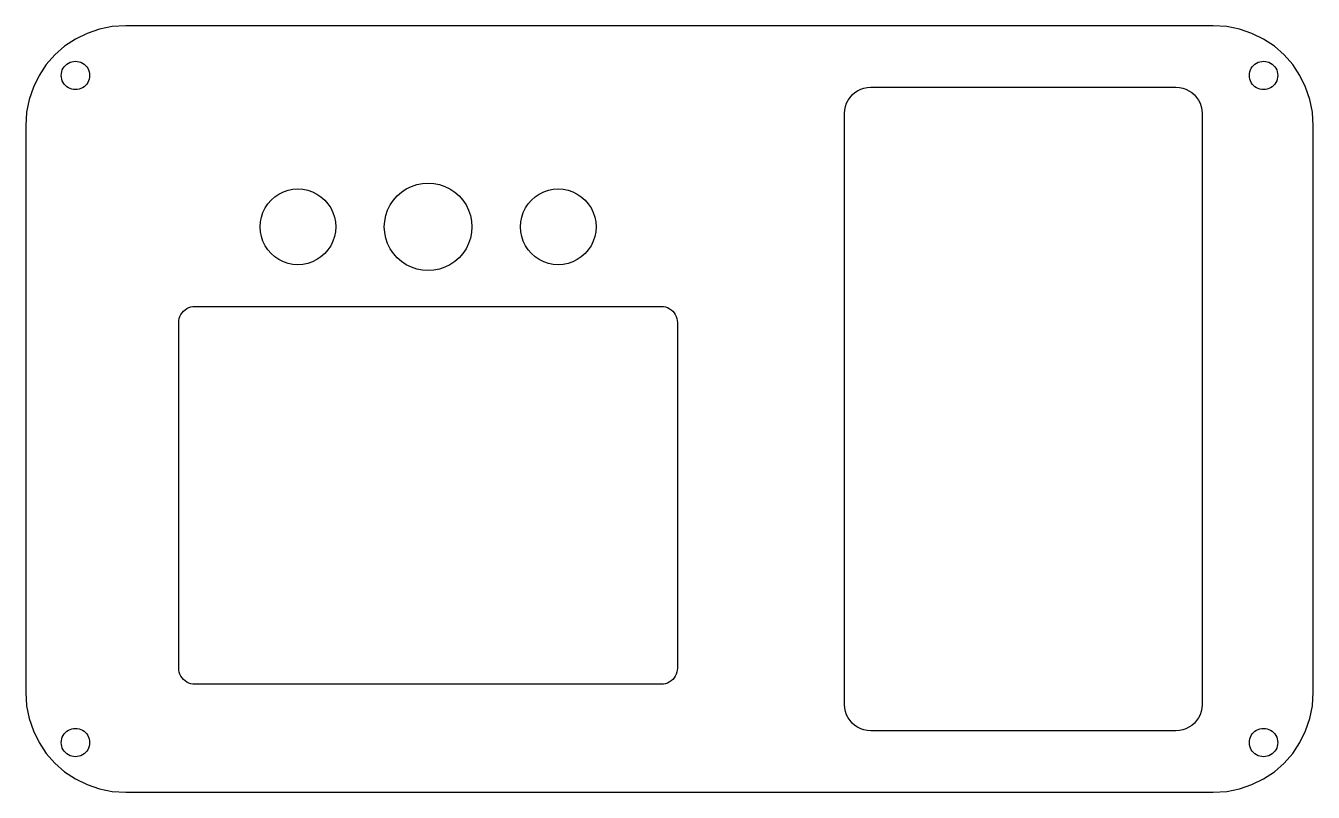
# Model space of a CAD drawing. Extents: x 2 to 110, y 2 to 66.
import ezdxf

# ---------------------------------------------------------------- set-up
doc = ezdxf.new("R2010")
doc.units = 0
doc.layers.get('0').update_dxf_attribs({"linetype": 'CONTINUOUS'})

msp = doc.modelspace()

# ---------------------------------------------------------------- linework, layer by layer
for points in [[(101.948, 1.6), (103.096, 1.67527), (104.173, 1.88954), (105.213, 2.24258), (106.198, 2.72836), (107.112, 3.33856), (107.937, 4.06273), (108.661, 4.88849), (109.272, 5.80172), (109.757, 6.78677), (110.11, 7.82681), (110.325, 8.90403), (110.4, 10.0524), (110.4, 57.9476), (110.325, 59.096), (110.11, 60.1732), (109.757, 61.2132), (109.272, 62.1983), (108.661, 63.1115), (107.937, 63.9373), (107.112, 64.6614), (106.198, 65.2716), (105.213, 65.7574), (104.173, 66.1105), (103.096, 66.3247), (101.948, 66.4), (10.0524, 66.4), (8.90403, 66.3247), (7.82681, 66.1105), (6.78677, 65.7574), (5.80172, 65.2716), (4.88849, 64.6614), (4.06273, 63.9373), (3.33856, 63.1115), (2.72836, 62.1983), (2.24258, 61.2132), (1.88954, 60.1732), (1.67527, 59.096), (1.6, 57.9476), (1.6, 10.0524), (1.67527, 8.90403), (1.88954, 7.82681), (2.24258, 6.78677), (2.72836, 5.80172), (3.33856, 4.88849), (4.06273, 4.06273), (4.88849, 3.33856), (5.80172, 2.72836), (6.78677, 2.24258), (7.82681, 1.88954), (8.90403, 1.67527), (10.0524, 1.6)], [(5.64337, 61.0103), (5.48942, 61.0409), (5.34078, 61.0913), (5.2, 61.1608), (5.06949, 61.248), (4.95147, 61.3515), (4.84798, 61.4695), (4.76077, 61.6), (4.69134, 61.7408), (4.64089, 61.8894), (4.61027, 62.0434), (4.6, 62.2), (4.61027, 62.3566), (4.64089, 62.5106), (4.69134, 62.6592), (4.76077, 62.8), (4.84798, 62.9305), (4.95147, 63.0485), (5.06949, 63.152), (5.2, 63.2392), (5.34078, 63.3087), (5.48942, 63.3591), (5.64337, 63.3897), (5.8, 63.4), (5.95663, 63.3897), (6.11058, 63.3591), (6.25922, 63.3087), (6.4, 63.2392), (6.53051, 63.152), (6.64853, 63.0485), (6.75202, 62.9305), (6.83923, 62.8), (6.90866, 62.6592), (6.95911, 62.5106), (6.98973, 62.3566), (7, 62.2), (6.98973, 62.0434), (6.95911, 61.8894), (6.90866, 61.7408), (6.83923, 61.6), (6.75202, 61.4695), (6.64853, 61.3515), (6.53051, 61.248), (6.4, 61.1608), (6.25922, 61.0913), (6.11058, 61.0409), (5.95663, 61.0103), (5.8, 61)], [(106.043, 61.0103), (105.889, 61.0409), (105.741, 61.0913), (105.6, 61.1608), (105.469, 61.248), (105.351, 61.3515), (105.248, 61.4695), (105.161, 61.6), (105.091, 61.7408), (105.041, 61.8894), (105.01, 62.0434), (105, 62.2), (105.01, 62.3566), (105.041, 62.5106), (105.091, 62.6592), (105.161, 62.8), (105.248, 62.9305), (105.351, 63.0485), (105.469, 63.152), (105.6, 63.2392), (105.741, 63.3087), (105.889, 63.3591), (106.043, 63.3897), (106.2, 63.4), (106.357, 63.3897), (106.511, 63.3591), (106.659, 63.3087), (106.8, 63.2392), (106.931, 63.152), (107.049, 63.0485), (107.152, 62.9305), (107.239, 62.8), (107.309, 62.6592), (107.359, 62.5106), (107.39, 62.3566), (107.4, 62.2), (107.39, 62.0434), (107.359, 61.8894), (107.309, 61.7408), (107.239, 61.6), (107.152, 61.4695), (107.049, 61.3515), (106.931, 61.248), (106.8, 61.1608), (106.659, 61.0913), (106.511, 61.0409), (106.357, 61.0103), (106.2, 61)], [(73.0262, 6.8), (72.7131, 6.82052), (72.431, 6.87662), (72.1588, 6.96905), (71.9009, 7.09623), (71.6618, 7.25598), (71.4456, 7.44558), (71.256, 7.66177), (71.0962, 7.90086), (70.9691, 8.15875), (70.8766, 8.43104), (70.8205, 8.71307), (70.8, 9.02619), (70.8, 58.9738), (70.8205, 59.2869), (70.8766, 59.569), (70.9691, 59.8412), (71.0962, 60.0991), (71.256, 60.3382), (71.4456, 60.5544), (71.6618, 60.744), (71.9009, 60.9038), (72.1588, 61.0309), (72.431, 61.1234), (72.7131, 61.1795), (73.0262, 61.2), (98.7738, 61.2), (99.0869, 61.1795), (99.369, 61.1234), (99.6412, 61.0309), (99.8991, 60.9038), (100.138, 60.744), (100.354, 60.5544), (100.544, 60.3382), (100.704, 60.0991), (100.831, 59.8412), (100.923, 59.569), (100.979, 59.2869), (101, 58.9738), (101, 9.02619), (100.979, 8.71307), (100.923, 8.43104), (100.831, 8.15875), (100.704, 7.90086), (100.544, 7.66177), (100.354, 7.44558), (100.138, 7.25598), (99.8991, 7.09623), (99.6412, 6.96905), (99.369, 6.87662), (99.0869, 6.82052), (98.7738, 6.8)], [(24.1823, 46.2274), (23.7718, 46.309), (23.3754, 46.4436), (23, 46.6287), (22.652, 46.8613), (22.3373, 47.1373), (22.0613, 47.452), (21.8287, 47.8), (21.6436, 48.1754), (21.509, 48.5718), (21.4274, 48.9823), (21.4, 49.4), (21.4274, 49.8177), (21.509, 50.2282), (21.6436, 50.6246), (21.8287, 51), (22.0613, 51.348), (22.3373, 51.6627), (22.652, 51.9387), (23, 52.1713), (23.3754, 52.3564), (23.7718, 52.491), (24.1823, 52.5726), (24.6, 52.6), (25.0177, 52.5726), (25.4282, 52.491), (25.8246, 52.3564), (26.2, 52.1713), (26.548, 51.9387), (26.8627, 51.6627), (27.1387, 51.348), (27.3713, 51), (27.5564, 50.6246), (27.691, 50.2282), (27.7726, 49.8177), (27.8, 49.4), (27.7726, 48.9823), (27.691, 48.5718), (27.5564, 48.1754), (27.3713, 47.8), (27.1387, 47.452), (26.8627, 47.1373), (26.548, 46.8613), (26.2, 46.6287), (25.8246, 46.4436), (25.4282, 46.309), (25.0177, 46.2274), (24.6, 46.2)], [(35.1171, 45.7317), (34.6424, 45.8261), (34.1841, 45.9816), (33.75, 46.1957), (33.3476, 46.4646), (32.9837, 46.7837), (32.6646, 47.1476), (32.3957, 47.55), (32.1816, 47.9841), (32.0261, 48.4424), (31.9317, 48.9171), (31.9, 49.4), (31.9317, 49.8829), (32.0261, 50.3576), (32.1816, 50.8159), (32.3957, 51.25), (32.6646, 51.6524), (32.9837, 52.0163), (33.3476, 52.3354), (33.75, 52.6043), (34.1841, 52.8184), (34.6424, 52.9739), (35.1171, 53.0683), (35.6, 53.1), (36.0829, 53.0683), (36.5576, 52.9739), (37.0159, 52.8184), (37.45, 52.6043), (37.8524, 52.3354), (38.2163, 52.0163), (38.5354, 51.6524), (38.8043, 51.25), (39.0184, 50.8159), (39.1739, 50.3576), (39.2683, 49.8829), (39.3, 49.4), (39.2683, 48.9171), (39.1739, 48.4424), (39.0184, 47.9841), (38.8043, 47.55), (38.5354, 47.1476), (38.2163, 46.7837), (37.8524, 46.4646), (37.45, 46.1957), (37.0159, 45.9816), (36.5576, 45.8261), (36.0829, 45.7317), (35.6, 45.7)], [(46.1823, 46.2274), (45.7718, 46.309), (45.3754, 46.4436), (45, 46.6287), (44.652, 46.8613), (44.3373, 47.1373), (44.0613, 47.452), (43.8287, 47.8), (43.6436, 48.1754), (43.509, 48.5718), (43.4274, 48.9823), (43.4, 49.4), (43.4274, 49.8177), (43.509, 50.2282), (43.6436, 50.6246), (43.8287, 51), (44.0613, 51.348), (44.3373, 51.6627), (44.652, 51.9387), (45, 52.1713), (45.3754, 52.3564), (45.7718, 52.491), (46.1823, 52.5726), (46.6, 52.6), (47.0177, 52.5726), (47.4282, 52.491), (47.8246, 52.3564), (48.2, 52.1713), (48.548, 51.9387), (48.8627, 51.6627), (49.1387, 51.348), (49.3713, 51), (49.5564, 50.6246), (49.691, 50.2282), (49.7726, 49.8177), (49.8, 49.4), (49.7726, 48.9823), (49.691, 48.5718), (49.5564, 48.1754), (49.3713, 47.8), (49.1387, 47.452), (48.8627, 47.1373), (48.548, 46.8613), (48.2, 46.6287), (47.8246, 46.4436), (47.4282, 46.309), (47.0177, 46.2274), (46.6, 46.2)], [(15.9, 10.7286), (15.721, 10.7403), (15.545, 10.7753), (15.3752, 10.833), (15.2143, 10.9123), (15.0651, 11.012), (14.9303, 11.1303), (14.812, 11.2651), (14.7123, 11.4143), (14.633, 11.5752), (14.5753, 11.745), (14.5403, 11.921), (14.5286, 12.1), (14.5286, 41.3), (14.5403, 41.479), (14.5753, 41.655), (14.633, 41.8248), (14.7123, 41.9857), (14.812, 42.1349), (14.9303, 42.2697), (15.0651, 42.388), (15.2143, 42.4877), (15.3752, 42.567), (15.545, 42.6247), (15.721, 42.6597), (15.9, 42.6714), (55.3, 42.6714), (55.479, 42.6597), (55.655, 42.6247), (55.8248, 42.567), (55.9857, 42.4877), (56.1349, 42.388), (56.2697, 42.2697), (56.388, 42.1349), (56.4877, 41.9857), (56.567, 41.8248), (56.6247, 41.655), (56.6597, 41.479), (56.6714, 41.3), (56.6714, 12.1), (56.6597, 11.921), (56.6247, 11.745), (56.567, 11.5752), (56.4877, 11.4143), (56.388, 11.2651), (56.2697, 11.1303), (56.1349, 11.012), (55.9857, 10.9123), (55.8248, 10.833), (55.655, 10.7753), (55.479, 10.7403), (55.3, 10.7286)], [(5.64337, 4.61027), (5.48942, 4.64089), (5.34078, 4.69134), (5.2, 4.76077), (5.06949, 4.84798), (4.95147, 4.95147), (4.84798, 5.06949), (4.76077, 5.2), (4.69134, 5.34078), (4.64089, 5.48942), (4.61027, 5.64337), (4.6, 5.8), (4.61027, 5.95663), (4.64089, 6.11058), (4.69134, 6.25922), (4.76077, 6.4), (4.84798, 6.53051), (4.95147, 6.64853), (5.06949, 6.75202), (5.2, 6.83923), (5.34078, 6.90866), (5.48942, 6.95911), (5.64337, 6.98973), (5.8, 7), (5.95663, 6.98973), (6.11058, 6.95911), (6.25922, 6.90866), (6.4, 6.83923), (6.53051, 6.75202), (6.64853, 6.64853), (6.75202, 6.53051), (6.83923, 6.4), (6.90866, 6.25922), (6.95911, 6.11058), (6.98973, 5.95663), (7, 5.8), (6.98973, 5.64337), (6.95911, 5.48942), (6.90866, 5.34078), (6.83923, 5.2), (6.75202, 5.06949), (6.64853, 4.95147), (6.53051, 4.84798), (6.4, 4.76077), (6.25922, 4.69134), (6.11058, 4.64089), (5.95663, 4.61027), (5.8, 4.6)], [(106.043, 4.61027), (105.889, 4.64089), (105.741, 4.69134), (105.6, 4.76077), (105.469, 4.84798), (105.351, 4.95147), (105.248, 5.06949), (105.161, 5.2), (105.091, 5.34078), (105.041, 5.48942), (105.01, 5.64337), (105, 5.8), (105.01, 5.95663), (105.041, 6.11058), (105.091, 6.25922), (105.161, 6.4), (105.248, 6.53051), (105.351, 6.64853), (105.469, 6.75202), (105.6, 6.83923), (105.741, 6.90866), (105.889, 6.95911), (106.043, 6.98973), (106.2, 7), (106.357, 6.98973), (106.511, 6.95911), (106.659, 6.90866), (106.8, 6.83923), (106.931, 6.75202), (107.049, 6.64853), (107.152, 6.53051), (107.239, 6.4), (107.309, 6.25922), (107.359, 6.11058), (107.39, 5.95663), (107.4, 5.8), (107.39, 5.64337), (107.359, 5.48942), (107.309, 5.34078), (107.239, 5.2), (107.152, 5.06949), (107.049, 4.95147), (106.931, 4.84798), (106.8, 4.76077), (106.659, 4.69134), (106.511, 4.64089), (106.357, 4.61027), (106.2, 4.6)]]:
    msp.add_lwpolyline(points, close=True)

doc.saveas('drawing.dxf')
